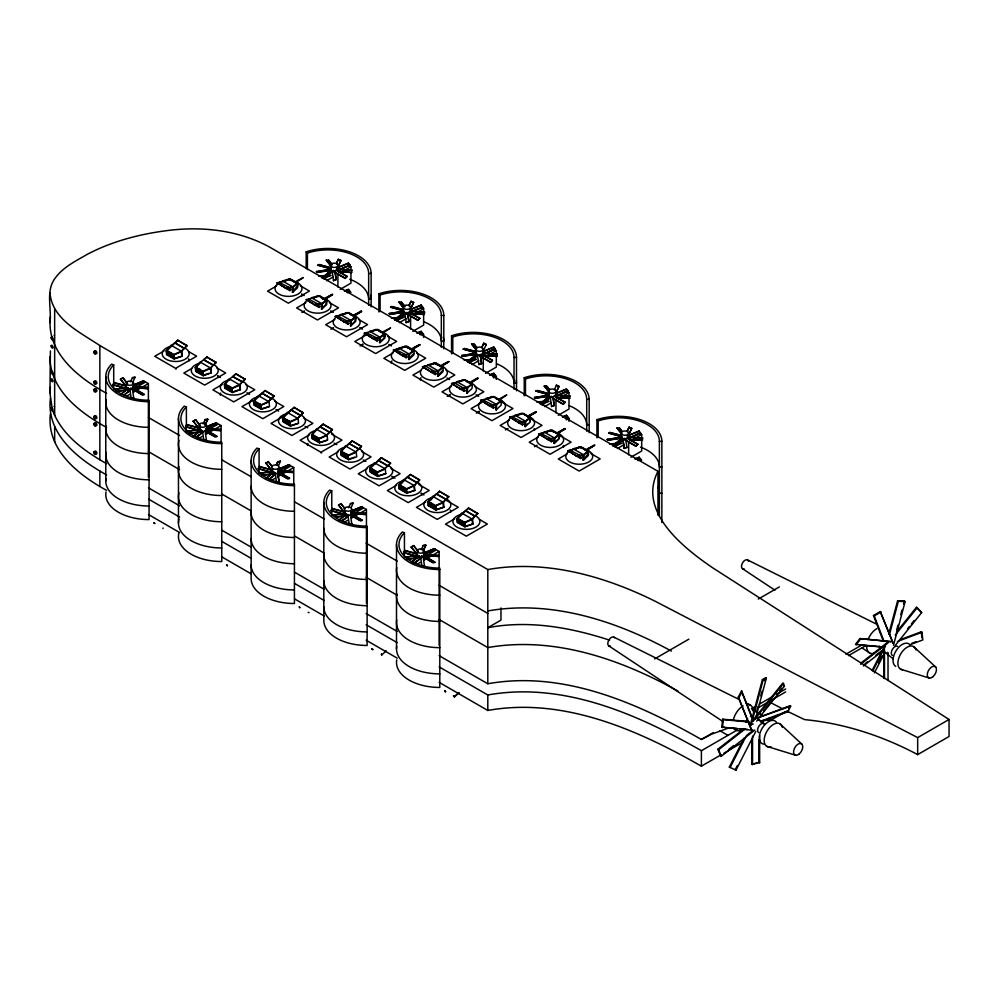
<?xml version="1.0" encoding="UTF-8"?>
<svg xmlns="http://www.w3.org/2000/svg" width="999" height="999" viewBox="0 0 999 999"><rect width="100%" height="100%" fill="white"/><g stroke="black" fill="none" stroke-linecap="round" stroke-linejoin="round"><path stroke-width="1.5" d="M338.411 271.79L351.66 272.465L338.411 271.478M337.175 269.131L351.885 270.18L337.175 269.443M409.627 313.686L424.338 314.423L406.68 313.224M409.852 311.089L424.575 312.15L409.852 311.401M482.305 355.644L497.027 356.393L479.37 355.182M482.542 353.059L497.265 354.108L482.542 353.371M556.468 397.689L569.705 398.351L556.468 397.377M555.232 395.017L569.942 396.079L555.232 395.329M629.145 439.647L642.394 440.322L629.158 439.335M627.909 436.988L642.632 438.037L627.909 437.3M331.456 270.242L317.183 272.452L316.483 271.691L330.756 269.193M317.183 272.452L316.496 271.403M403.446 311.151L389.173 313.649L403.446 311.438M404.133 312.2L389.86 314.41L404.145 311.925M476.823 354.17L462.549 356.381L461.85 355.619L476.136 353.122M462.549 356.381L461.863 355.332M549.5 396.128L535.239 398.339L534.54 397.577L548.813 395.092M535.239 398.339L534.552 397.29M622.19 438.099L607.916 440.309L607.23 439.548L621.503 437.05M607.916 440.309L607.23 439.26M124.663 388.161L112.987 384.715L114.123 382.567L125.812 385.714M112.974 385.015L114.123 382.567M197.352 430.132L185.677 426.673L186.801 424.538L199.95 428.072M185.664 426.985L186.801 424.538M270.03 472.09L258.354 468.643L259.49 466.496L272.64 470.042M258.341 468.943L259.49 466.496M342.719 514.06L331.044 510.601L332.18 508.466L345.317 512M331.031 510.914L332.18 508.466M415.397 556.018L403.721 552.572L404.857 550.424L416.546 553.571M403.721 552.872L404.857 550.424M133.991 384.99L143.244 380.956L144.78 381.493L132.892 386.588M206.668 426.948C218.094 420.666 222.877 422.952 206.893 428.022M279.358 468.918L288.611 464.885L290.16 465.422L278.259 470.517M352.048 510.876L361.301 506.855L362.837 507.392L350.949 512.487M424.725 552.847L433.978 548.813L435.527 549.35L423.626 554.445M333.866 271.915L345.142 278.434L347.065 276.298L337.025 270.504M345.142 278.434L347.065 276.298M405.294 313.162L417.832 320.392L419.742 318.256L409.715 312.475M417.832 320.392L419.742 318.256M480.482 356.568L490.509 362.362L492.432 360.227L482.405 354.433M490.509 362.362L492.432 360.227M553.171 398.539L563.199 404.32L565.109 402.185L555.082 396.403M563.199 404.32L565.109 402.185M624.6 439.772L635.888 446.291L637.799 444.155L627.772 438.361M635.888 446.291L637.799 444.155M332.292 271.566L324.388 278.084L322.19 277.922L331.243 270.18M324.388 278.084L333.441 270.342M406.118 312.6L397.078 320.042L394.867 319.892L403.933 312.15M397.078 320.042L406.131 312.3M480.257 354.608L481.555 363.648L478.871 364.523L477.572 355.482L469.755 362.013L467.557 361.85L476.61 354.108M469.755 362.013L477.684 355.194M550.349 397.452L542.445 403.971L540.247 403.821L549.3 396.079M542.445 403.971L551.498 396.228M624.275 448.151L626.947 447.277L624.25 448.451L622.951 439.41L615.134 445.941L612.924 445.779L621.99 438.037M615.134 445.941L624.188 438.199M126.086 386.401L120.492 379.145L122.927 377.747L127.61 383.554M126.648 382.692L122.927 377.747M198.776 428.371L193.182 421.103L195.604 419.717L200.3 425.512M199.338 424.662L195.604 419.717M271.453 470.329L265.859 463.074L268.294 461.675L272.04 466.321M272.015 466.62L268.294 461.675M344.143 512.3L338.549 505.032L340.984 503.646L344.73 508.279M344.705 508.591L340.984 503.646M416.833 554.258L411.226 547.002L413.661 545.616L418.344 551.411M417.395 550.549L413.661 545.616M106.606 393.331C78.634 377.984 46.091 352.659 50.4 316.758M52.06 407.817L49.95 392.957L50.4 350.924M49.95 392.957L50.4 387.1M50.4 398.326C46.091 434.215 78.634 459.552 106.606 474.9M50.4 413.798C46.091 449.687 78.634 475.024 106.606 490.372M132.442 377.659L135.04 377.335L132.442 377.659L130.469 381.893M205.12 419.63L207.717 419.293L205.12 419.63L203.159 423.863M277.784 461.888L280.407 461.263L277.784 461.888L276.473 464.71M336.201 279.42L333.504 280.594L336.201 279.42L334.877 270.679M350.499 503.558L353.084 503.221L350.499 503.558L348.526 507.792M408.891 321.391L406.193 322.552L408.891 321.391L407.567 312.65M423.176 545.516L425.774 545.192L423.176 545.516L421.216 549.762M478.871 364.523L481.58 363.349M554.258 405.319L551.56 406.481L554.258 405.319L552.934 396.578M289.36 287.874L286.301 288.424L277.173 282.829L290.334 279.383L297.615 283.529L297.34 286.563M279.795 282.667L289.398 287.562L292.695 286.863L297.165 283.316M286.301 288.424L277.173 282.829M292.682 292.357L293.169 287.138L282.392 280.919L290.434 278.971L297.964 283.329L297.565 287.712L292.682 292.357L292.695 286.863M296.853 286.738L292.207 292.083M326.173 300.724L319.405 296.166L306.243 299.613L315.372 305.207L318.444 304.658M308.903 299.151L318.469 304.345L321.765 303.646L326.236 300.112M315.372 305.207L306.243 299.613M321.753 309.141L322.24 303.921L311.463 297.702L319.505 295.754L327.048 300.112L326.636 304.495L321.753 309.141L321.765 303.646M319.78 296.328L326.698 300.312L325.961 303.546M347.515 321.441L344.455 321.99L335.327 316.396L348.476 312.949L355.257 317.507M344.455 321.99L335.327 316.396M350.836 325.924L351.311 320.704L340.534 314.485L348.576 312.537L356.119 316.895L355.719 321.278L350.836 325.924L350.836 320.429L355.307 316.895M348.863 313.112L355.769 317.095L355.032 320.329M376.586 338.224L373.526 338.773L364.398 333.179L377.56 329.732L384.378 333.678L384.565 336.913L384.84 333.878L377.56 329.732M367.02 333.029L376.623 337.924L379.92 337.225L384.378 333.678M373.526 338.773L364.398 333.179M379.907 342.707L380.382 337.487L369.618 331.268L377.647 329.333L385.189 333.678L384.79 338.062L379.907 342.707L379.92 337.225M384.103 337.113L384.84 333.878M405.669 355.007L402.597 355.569L393.469 349.975L406.63 346.528L413.399 351.074M402.597 355.569L393.469 349.975M408.978 359.503L409.465 354.283L398.688 348.064L406.73 346.116L414.26 350.474L413.861 354.845L408.978 359.503L408.991 354.008L413.461 350.462M434.74 371.803L431.668 372.352L422.54 366.758L435.701 363.311L442.495 367.632M431.668 372.352L422.54 366.758M435.701 363.311L440.222 366.321M438.049 376.286L438.536 371.066L427.759 364.847L435.801 362.899L443.344 367.257L442.932 371.64L438.049 376.286L438.062 370.791L442.532 367.257M463.811 388.586L460.751 389.135L451.623 383.541L464.772 380.095L471.565 384.415M460.751 389.135L451.623 383.541M467.132 393.069L467.607 387.849L456.83 381.63L464.872 379.682L472.415 384.041L472.015 388.424L467.132 393.069L467.132 387.575L471.603 384.041M492.882 405.369L489.822 405.919L480.694 400.324L493.856 396.878L500.649 401.211M489.822 405.919L480.694 400.324M496.203 409.852L496.678 404.632L485.914 398.414L493.943 396.478L501.486 400.824L501.086 405.207L496.203 409.852L496.216 404.358L500.674 400.824M521.965 422.152L518.893 422.702L509.765 417.12L522.927 413.661L529.72 417.994L527.447 416.683M518.893 422.702L509.765 417.12M525.274 426.648L525.761 421.416L514.985 415.197L523.026 413.261L530.569 417.607L530.157 421.99L525.274 426.648L525.287 421.153L529.757 417.607M529.932 420.841L530.207 417.807L524.45 414.485M551.036 438.936L547.964 439.498L538.836 433.903L551.997 430.457L558.791 434.777M541.47 433.741L551.061 438.636L554.358 437.937L558.828 434.39M547.964 439.498L538.836 433.903M554.345 443.431L554.832 438.211L544.055 431.993L552.097 430.045L559.64 434.403L559.228 438.773L554.345 443.431L554.358 437.937M559.003 437.624L558.828 434.802M580.107 455.731L577.047 456.281L567.919 450.686L581.068 447.24L588.361 451.386L588.074 454.42M570.541 450.524L580.132 455.419L583.428 454.72L587.899 451.186M577.047 456.281L567.919 450.686M583.428 460.214L583.903 454.995L573.126 448.776L581.168 446.828L588.711 451.186L588.311 455.569L583.428 460.214L583.428 454.72M587.587 454.595L582.954 459.94M351.66 272.465L351.885 269.867M424.338 314.423L424.575 311.838M497.027 356.393L497.265 353.796M569.705 398.351L569.942 395.766M642.394 440.322L642.632 437.724M49.95 322.615C51.798 308.379 45.642 291.658 54.595 278.946C62.537 267.37 75.699 261.076 87.462 254.221C111.463 241.646 138.024 234.515 164.785 230.906C200.374 225.874 238.212 229.708 270.017 247.327L657.966 471.303L657.966 515.172M752.284 729.832L752.984 730.306L721.778 727.11L722.664 719.193L748.601 721.515M722.477 727.584L723.363 719.667L722.664 719.193M169.992 353.159L169.98 353.246A1.586 0.912 60 0 0 171.104 355.194A1.586 0.912 60 0 0 172.215 354.545L172.215 354.533M228.134 386.825L229.071 385.989M257.218 403.521L257.205 403.608A1.586 0.912 60 0 0 258.316 405.557A1.586 0.912 60 0 0 259.44 404.895L260.289 404.021M286.276 420.392L286.288 420.304A1.586 0.912 60 0 0 287.4 422.34A1.586 0.912 60 0 0 288.511 421.678L289.373 420.804M315.359 437.087L315.359 437.175A1.586 0.912 60 0 0 316.471 439.123A1.586 0.912 60 0 0 317.582 438.474L317.57 438.361M344.43 453.958L344.443 453.871A1.586 0.912 60 0 0 345.542 455.906A1.586 0.912 60 0 0 346.665 455.257L347.515 454.37M373.514 470.654L373.501 470.754A1.586 0.912 60 0 0 374.613 472.702A1.586 0.912 60 0 0 375.736 472.04L375.724 471.928M431.655 504.233L431.655 504.32A1.586 0.912 60 0 0 432.767 506.268A1.586 0.912 60 0 0 433.878 505.606L433.866 505.506M460.726 521.103L460.739 521.016A1.586 0.912 60 0 0 461.838 523.051A1.586 0.912 60 0 0 462.962 522.402L462.949 522.29M170.305 354.17L169.942 354.682M199.513 371.903L198.888 370.829M199.65 371.64L199.288 370.804M295.055 281.88L303.359 277.51L295.554 282.742M286.501 421.241L286.238 421.828M286.114 421.715L286.825 422.227L286.725 421.353M316.458 304.308L315.796 304.233M332.442 294.268L326.461 297.902L332.567 294.618M361.526 311.513L355.532 314.685L361.463 311.014M382.779 333.104L390.634 327.922L382.28 332.23M373.464 472.19L373.364 471.703M419.78 344.867L413.673 347.964L419.817 344.88M403.234 489.21L402.572 488.236L402.797 489.26M448.514 361.626L442.757 365.035L448.838 361.601M448.526 361.563L440.422 365.809M461.85 388.112L461.176 388.161M506.643 395.005L499.075 400.249M530.269 415.472L536.126 412.088L528.146 417.033M565.134 428.746L559.053 432.18L564.81 428.534M154.72 523.464L153.746 522.777L154.82 523.501M227.472 565.721L226.511 565.109M226.698 565.272L227.422 565.759M299.737 607.679L299.2 606.655L299.85 607.667M386.213 650.873L381.768 654.932L381.356 654.108M458.816 692.569L454.408 696.665M755.469 718.905L766.32 678.234L765.634 677.809L762.399 679.632L750.361 724.812L753.184 724.025M751.036 725.237L763.086 680.057L766.32 678.234M756.805 710.951L758.004 706.43M760.813 695.891L762.025 691.37M764.834 680.831L765.634 677.809M888.735 634.028L897.577 600.899L904.37 601.136L905.144 601.548L893.493 645.229M889.51 634.44L898.338 601.311L897.577 600.899M896.74 629.757L897.951 625.237M900.761 614.697L901.96 610.177M903.571 604.158L904.37 601.136M132.892 387.849L147.615 388.599L147.84 387.5L133.129 386.75M205.582 429.82L220.292 430.557L220.529 429.458L205.806 428.721M278.259 471.778L292.982 472.527L293.219 471.428L278.496 470.679M292.982 472.527L293.219 471.428M350.949 513.748L365.671 514.485L365.896 513.386L351.186 512.649M423.638 555.706L438.349 556.455L438.586 555.357L423.863 554.607M438.349 556.455L438.586 555.357M227.972 387.624L228.796 388.224M332.23 294.418L322.777 299.4M361.301 311.101L353.196 315.447M344.88 455.831L344.218 455.132M419.767 345.017L411.85 349.887M469.493 382.592C492.07 369.593 458.841 389.685 477.847 378.271M132.392 383.266L135.04 377.335M205.095 424.937L207.717 419.293M205.07 425.237L207.692 419.592M336.351 263.536L338.324 259.29L340.909 260.427L337.662 267.794M336.376 263.836L338.324 259.29M336.975 268.906L340.909 260.427M276.498 464.41L277.809 461.588M278.421 465.784L280.407 461.263M409.041 305.494L411.001 301.261L413.598 302.397L410.339 309.752M409.066 305.794L411.001 301.261M410.327 309.453L413.598 302.397M351.099 507.754L353.084 503.221M481.718 347.465L483.691 343.219L486.301 344.655L483.691 343.219M481.743 347.764L483.716 343.519M483.029 351.723L486.288 344.355M423.151 550.836L425.774 545.192M423.126 551.136L425.749 545.479M554.433 389.722L556.381 385.189L558.965 386.326L555.719 393.681M555.694 393.381L558.965 386.326M627.097 431.393L629.058 427.147L631.655 428.284L628.396 435.651M627.11 431.693L629.058 427.147M627.722 436.763L631.655 428.284M788.586 708.541L789.947 705.756L790.671 706.118L787.961 711.688L760.501 721.952M657.966 471.303C637.112 511.588 683.516 547.877 712.649 567.794L949.05 719.48L949.05 736.488L917.669 754.607C882.666 735.951 844.205 723.363 804.632 719.63L786.812 711.026M746.365 735.726L730.094 767.519L729.332 767.082L744.193 738.061M737.337 765.571L735.214 769.717L735.963 770.154L755.781 731.443M872.09 670.529L884.827 645.654L885.514 646.053L872.776 670.941M878.633 662.812L882.179 655.893M874.375 672.889L884.277 653.533M738.311 697.015L751.036 728.746L738.311 697.015L741.533 690.983L752.622 718.443M738.985 697.477L742.22 691.445M859.889 638.573L891.145 641.658L859.889 638.573L855.431 644.43L882.105 647.102M856.18 644.78L860.626 638.935M783.491 683.466L752.984 721.428L752.284 721.041L782.791 683.091L783.491 683.466L784.377 686.238L758.641 718.256M763.661 710.751L772.239 700.087M779.869 690.596L781.767 688.224M896.428 632.217L916.445 607.317L917.194 607.767L921.652 612.599L894.954 645.804M895.266 635.039L917.194 607.767M907.554 628.746L909.465 626.373M911.363 624L914.222 620.441M166.209 350.686L171.016 345.217L181.781 351.436L182.268 356.106L174.151 358.966L166.608 354.608L166.209 350.686L173.751 355.045L174.151 358.966M182.268 356.106L174.251 358.491L167.42 354.545L167.02 350.574L177.847 340.172L187.025 345.741L184.353 348.501L174.813 342.994L177.847 340.172M195.28 367.482L200.087 362L210.864 368.219L211.338 372.889L203.222 375.749L195.679 371.391L195.28 367.482L202.822 371.828L210.864 368.219M202.185 374.625L196.503 371.341L196.091 367.357L200.562 362.275L206.918 356.955L216.109 362.525L213.424 365.284L203.883 359.777L206.918 356.955M224.35 384.265L229.158 378.796L239.935 385.015L240.409 389.672L232.292 392.532L224.763 388.174L224.35 384.265L231.893 388.611L232.292 392.532M232.405 392.058L225.574 388.124L225.162 384.153L229.633 379.058L235.989 373.751L245.18 379.308L242.495 382.068L232.954 376.573L235.989 373.751M253.434 401.049L258.242 395.579L269.006 401.798L269.493 406.468L261.376 409.315L253.833 404.97L253.434 401.049L260.964 405.407L261.376 409.315M269.493 406.468L261.476 408.853L254.645 404.907L254.233 400.936L265.072 390.534L274.25 396.091L271.566 398.863L262.038 393.356L265.072 390.534M282.505 417.832L287.312 412.362L298.077 418.581L298.564 423.251L290.447 426.111L282.904 421.753L282.505 417.832L290.047 422.19L290.447 426.111M298.202 423.414L290.547 425.636L283.716 421.69L283.316 417.719L294.143 407.317L303.321 412.874L300.649 415.646L291.109 410.139L294.143 407.317M311.576 434.615L316.383 429.145L327.16 435.364L327.635 440.035L319.518 442.894L311.975 438.536L311.576 434.615L319.118 438.973L319.518 442.894M319.53 441.508L312.662 437.537L312.387 434.503L316.858 429.42L323.214 424.1L332.405 429.67L329.72 432.43L320.179 426.923L323.214 424.1M340.647 451.411L345.454 445.929L356.231 452.147L356.705 456.818L348.589 459.677L341.059 455.319L340.647 451.411L348.189 455.756L348.589 459.677M348.701 459.203L341.87 455.269L341.458 451.286L345.929 446.203L352.285 440.884L361.476 446.453L358.791 449.213L349.25 443.706L352.285 440.884M369.73 468.194L374.538 462.724L385.302 468.943L385.789 473.601L377.672 476.461L370.13 472.115L369.73 468.194L377.26 472.539L377.672 476.461M373.102 469.98L370.941 472.052L370.529 468.081L381.368 457.679L390.547 463.236L387.862 466.009L378.334 460.502L381.368 457.679M398.801 484.977L403.608 479.508L414.373 485.726L414.86 490.397L406.743 493.244L399.2 488.898L398.801 484.977L406.343 489.335L414.373 485.726M399.637 485.202L404.071 479.77L410.439 474.463L419.617 480.019L416.945 482.792L407.405 477.285L410.439 474.463M400.562 484.39L407.38 477.01L416.908 482.517L413.961 486.001L419.592 479.745M427.872 501.76L432.679 496.291L443.456 502.509L443.931 507.18L435.814 510.039L428.271 505.681L427.872 501.76L435.414 506.118L435.814 510.039M443.931 507.18L435.914 509.565L429.095 505.619L428.683 501.648L439.51 491.246L448.701 496.803L446.016 499.575L436.476 494.068L439.51 491.246M430.532 500.162L432.317 498.126M456.943 518.543L461.75 513.074L472.527 519.293L473.002 523.963L464.885 526.823L457.355 522.465L456.943 518.543L464.485 522.902L464.885 526.823M473.002 523.963L464.997 526.348L458.166 522.402L457.754 518.431L468.581 508.029L477.772 513.598L475.087 516.358L465.546 510.851L468.581 508.029M381.768 654.932L381.531 654.195M187 345.467L181.319 351.161L173.838 354.52L167.02 350.574M216.071 362.25L210.389 367.957L202.922 371.303L196.091 367.357M245.155 379.033L239.46 384.74L231.993 388.087L225.162 384.153M274.226 395.816L268.544 401.523L261.064 404.882L254.233 400.936M303.296 412.599L297.615 418.306L290.135 421.665L283.316 417.719M332.367 429.395L326.685 435.089L319.218 438.449L312.387 434.503M361.451 446.178L355.756 451.885L348.289 455.232L341.458 451.286M390.522 462.962L384.84 468.668L377.36 472.015L370.529 468.081M448.663 496.528L442.982 502.235L435.514 505.594L428.683 501.648M477.747 513.324L472.052 519.018L464.585 522.377L457.754 518.431M181.368 351.71L184.315 348.226L174.788 342.719L171.478 345.492M210.452 368.506L213.399 365.01L203.908 360.052M239.523 385.289L242.47 381.805L232.992 376.848M443.044 502.784L445.991 499.3L436.451 493.793L433.154 496.565M472.115 519.567L475.062 516.083L465.522 510.576L462.225 513.349M166.608 354.608L168.481 352.822M167.42 354.545L169.58 352.472M196.503 371.341L198.664 369.268M225.574 388.124L227.735 386.051M321.291 308.866L325.824 304.558M350.362 325.662L354.895 321.341M379.433 342.445L383.978 338.124M408.504 359.228L413.636 353.696M437.587 376.011L442.707 370.492M399.2 488.898L401.074 487.1M402.172 486.763L400.012 488.836L399.662 485.414M428.271 505.681L430.144 503.896M429.095 505.619L431.256 503.546M524.8 426.373L527.185 424.125M457.355 522.465L459.215 520.679M458.166 522.402L460.327 520.329M553.883 443.156L558.416 438.836M345.417 321.253L344.98 321.141A1.586 0.912 60 0 0 346.628 321.278M490.859 405.119L490.359 405.07A1.586 0.912 60 0 0 492.007 405.207M402.485 488.261L402.572 489.135M593.968 445.317C574.612 456.88 610.676 436.451 585.789 449.737M454.47 696.902L458.916 692.844M756.655 721.078L758.616 719.317L764.572 724.075M231.219 387.237L230.357 387.999A1.586 0.912 60 0 1 229.246 388.761A1.586 0.912 60 0 1 228.122 386.813M347.078 445.829L349.225 443.431L358.766 448.938L355.756 451.885M376.161 462.612L378.296 460.227L387.837 465.734L384.84 468.668M120.567 394.443L128.471 387.924M121.716 393.818L128.484 388.224M123.888 395.129L130.669 389.548M123.913 395.442L130.694 389.847M322.19 277.922L331.231 270.479M193.244 436.401L201.161 429.882M194.393 435.776L201.174 430.194M196.578 437.1L203.359 431.506M196.591 437.4L203.371 431.818M394.867 319.892L403.908 312.437M265.934 478.371L273.838 471.853M267.083 477.747L273.863 472.152M269.255 479.058L276.036 473.476M269.28 479.37L276.061 473.776M467.557 361.85L476.598 354.408M338.611 520.329L346.528 513.811M338.636 520.641L346.541 514.123M341.945 521.028L348.726 515.434M341.97 521.328L347.615 516.67M540.247 403.821L549.288 396.366M411.301 562.3L419.205 555.781M412.45 561.675L419.23 556.081M414.635 562.986L421.416 557.405M413.524 564.223L421.428 557.704M612.924 445.779L621.965 438.336M199.987 369.205L199.063 370.03A1.586 0.912 60 0 0 200.175 371.978A1.586 0.912 60 0 0 201.286 371.328L201.274 371.216M403.509 486.7L402.585 487.45A1.586 0.912 60 0 0 403.696 489.485A1.586 0.912 60 0 0 404.807 488.823L404.795 488.723M293.169 287.138L297.964 283.329M322.24 303.921L327.048 300.112M351.311 320.704L356.119 316.895M380.382 337.487L385.189 333.678M409.465 354.283L414.26 350.474M438.536 371.066L443.344 367.257M467.607 387.849L472.415 384.041M466.658 392.794L467.345 392.894M496.678 404.632L501.486 400.824M495.729 409.59L496.416 409.69M525.761 421.416L530.569 417.607M554.832 438.211L559.64 434.403M583.903 454.995L588.711 451.186M754.782 730.119L721.29 756.28L720.554 755.818L717.844 749.25L744.168 728.696M717.844 749.25L718.581 749.712L744.892 729.158M728.933 749.275L733.716 745.541M746.877 735.264L752.859 730.594M861.113 662.961L887.437 642.407L888.148 642.782L860.639 664.273M865.034 663.736L867.432 661.862M875.811 655.319L881.792 650.649M863.361 665.971L883.703 650.087M173.838 354.52L173.739 357.917L166.833 353.933L166.558 351.223L173.901 355.07M166.833 353.933L174.201 357.592M173.913 354.882L173.739 357.917M202.572 374.538L202.997 371.665L202.822 374.7L195.916 370.716L195.629 368.007L202.972 371.853M195.916 370.716L203.272 374.375M231.993 388.087L231.893 391.483L224.987 387.5L225.2 384.49M224.987 387.5L232.305 391.146M232.068 388.461L231.643 391.333M261.413 407.954L254.058 404.283L253.783 401.573L261.064 404.882M254.058 404.283L261.376 407.929L261.476 408.853M261.139 405.244L260.727 408.116M290.209 422.028L290.035 425.062L283.129 421.066L282.854 418.356L290.135 421.665M283.129 421.066L290.459 424.712L290.547 425.636M311.925 435.152L318.868 439.11L319.118 441.845L312.212 437.862L311.925 435.152L319.218 438.449M319.293 438.811L318.868 441.683M341.009 451.935L347.939 455.894L348.189 458.628L341.283 454.645L341.009 451.935L348.289 455.232M341.283 454.645L348.601 458.291M348.364 455.594L347.939 458.466M370.354 471.428L377.709 475.099L370.354 471.428L370.567 468.419M399.425 488.211L406.793 491.883L399.425 488.211L399.15 485.502L406.094 489.473L406.094 492.045M406.506 489.173L406.331 492.207M428.509 504.994L435.864 508.666L428.509 504.994L428.683 501.973L435.564 506.143M435.589 505.956L435.164 508.828M464.585 522.377L464.485 525.774L457.579 521.79L457.305 519.08L464.635 522.927M457.579 521.79L464.935 525.449M464.66 522.739L464.235 525.611M324.625 299.525L332.492 294.742M353.708 316.321L361.613 311.513M440.921 366.67L448.801 361.875M470.005 383.454L477.947 378.384M557.217 433.816L565.097 429.021M586.301 450.599L594.018 445.704M331.081 268.993L317.919 265.172L319.056 264.498L330.744 267.645M317.932 265.459L319.068 264.785L330.756 267.932M403.758 310.964L390.609 307.143L391.745 306.468L403.421 309.615M390.609 307.417L391.745 306.755L403.434 309.902M476.448 352.922L463.286 349.101L464.423 348.426L476.111 351.573M463.299 349.388L464.435 348.713L476.123 351.86M549.138 394.892L535.976 391.071L537.112 390.397L548.801 393.544M535.988 391.346L537.125 390.684L548.801 393.831M621.815 436.85L608.666 433.029L609.79 432.355L621.478 435.502M608.666 433.316L609.802 432.642L621.49 435.789M883.328 641.133L873.476 615.546L880.281 611.575L893.094 643.219L880.281 611.575M873.476 615.546L874.237 615.921L881.043 611.95M163.936 350.974L154.745 356.281L175.599 368.331L196.628 356.193L188.799 351.673M276.748 285.839L267.557 291.159L288.411 303.197L309.44 291.059L300.312 285.789M284.64 281.293L288.574 279.021L291.184 280.519M285.002 287.837L289.81 290.609L292.582 289.011M133.466 389.023L145.617 382.005L148.389 383.604L148.389 477.385M323.888 279.083L330.644 275.187M340.085 269.73L344.143 267.395M126.786 396.079L129.483 394.518M133.541 392.182L148.389 383.604M326.661 280.682L333.404 276.785M340.159 272.889L350.961 266.658L350.961 269.655M191.696 368.519L183.816 373.077L204.67 385.114L225.699 372.977L216.571 367.707M305.831 302.635L296.628 307.942L317.482 319.98L338.511 307.842L329.383 302.572M315.022 297.315L317.657 295.804M340.159 289.385L350.961 283.154L350.961 272.652M301.885 312.425L304.508 310.901M314.073 304.62L318.881 307.392L321.653 305.794M222.09 384.553L212.887 389.86L233.741 401.898L254.77 389.76L245.642 384.49M334.902 319.418L325.699 324.725L346.553 336.763L367.582 324.625L358.454 319.355M344.106 314.111L346.728 312.587M330.956 329.208L333.591 327.684M343.144 321.403L347.952 324.176L350.736 322.577M252.472 400.574L241.958 406.643L262.824 418.681L283.841 406.543L274.725 401.273M366.608 334.69L354.782 341.508L375.636 353.559L396.653 341.421L387.537 336.151M373.176 330.894L375.799 329.37M196.703 436.438L199.4 434.89M206.156 430.994L218.306 423.976L221.079 425.574L221.079 442.07M396.578 321.054L404.67 316.371M412.774 311.7L416.82 309.365M198.127 438.823L202.173 436.488M206.219 434.14L221.079 425.574M399.338 322.652L406.094 318.756M412.837 314.86L423.638 308.616L423.638 311.613M360.027 345.991L362.662 344.468M372.227 338.199L377.023 340.971L379.807 339.36M412.837 331.343L423.638 325.112L423.638 314.623M282.867 416.608L271.041 423.426L291.895 435.477L312.924 423.339L303.796 418.069M393.044 352.984L383.853 358.304L404.707 370.342L425.736 358.204L416.608 352.934M400.936 348.439L404.87 346.154L408.791 348.414M401.298 354.982L406.106 357.754L408.878 356.144M309.315 434.902L300.112 440.222L320.966 452.26L341.995 440.122L331.568 434.103M420.804 370.529L412.924 375.087L433.778 387.125L454.807 374.987L445.679 369.717M430.007 365.222L433.953 362.949L437.862 365.197M430.369 371.765L435.177 374.538L437.949 372.939M278.846 472.952L290.984 465.934L293.756 467.532L293.756 484.028M469.255 363.012L476.011 359.116M485.464 353.658L492.207 349.762M270.804 480.781L274.862 478.446M277.56 476.885L293.756 467.532M472.028 364.61L478.783 360.714M485.526 356.818L496.328 350.587L496.328 353.584M338.386 451.685L329.183 457.005L350.037 469.043L371.066 456.905L361.938 451.635M451.198 386.563L441.995 391.87L462.849 403.908L483.878 391.77L474.75 386.501M460.402 381.243L463.024 379.732M485.526 373.314L496.328 367.083L496.328 356.581M447.252 396.353L449.887 394.83M459.44 388.549L464.248 391.321L467.033 389.722M493.631 377.897L496.328 376.348L496.328 379.345M367.457 468.481L358.254 473.788L379.121 485.826L400.137 473.688L391.021 468.419M481.58 402.585L471.078 408.653L491.933 420.691L512.949 408.554L502.522 402.535M489.473 398.039L492.095 396.516M476.323 413.136L478.958 411.613M488.523 405.332L493.319 408.116L496.103 406.506M396.528 485.264L387.337 490.571L408.191 502.609L429.22 490.472L418.781 484.453M509.34 420.129L500.149 425.437L521.003 437.487L542.032 425.349L531.605 419.318M518.543 414.822L521.166 413.299M342.07 520.367L344.78 518.818M351.523 514.922L363.673 507.904L366.446 509.502L366.446 603.271M541.945 404.982L548.688 401.086M558.141 395.629L564.897 391.733M343.494 522.752L347.54 520.417M351.598 518.069L366.446 509.502M530.007 415.097L535.864 411.75M544.717 406.581L551.46 402.684M558.216 398.788L569.005 392.545L569.005 409.041L558.216 415.272M505.407 429.92L508.029 428.396M517.594 422.127L522.402 424.9L525.174 423.289M566.308 419.867L569.005 418.306L569.005 421.303M425.611 502.047L416.408 507.355L437.262 519.405L458.291 507.267L446.553 500.487M538.424 436.913L529.22 442.232L550.074 454.27L571.103 442.132L559.365 435.352M546.303 432.367L550.249 430.082L554.158 432.342M534.477 446.703L537.1 445.192M546.665 438.911L551.473 441.683L554.245 440.072M454.682 518.831L445.479 524.15L466.333 536.188L487.362 524.05L479.545 519.53M567.494 453.696L558.291 459.016L579.145 471.053L600.174 458.916L591.046 453.646M575.374 449.15L579.32 446.878L581.93 448.376M575.736 455.694L580.544 458.466L583.329 456.868M414.76 562.337L417.457 560.776M424.213 556.88L436.363 549.862L439.123 551.46L439.123 645.242M614.635 446.94L621.378 443.044M630.831 437.587L637.574 433.691M417.532 563.936L420.229 562.375M424.275 560.039L439.123 551.46M617.394 448.539L624.15 444.642M630.893 440.746L641.695 434.515L641.695 437.512M630.893 457.242L641.695 451.011L641.695 440.509M654.645 658.915L688.86 639.16M758.303 599.063L779.37 586.9M751.46 708.728L755.406 706.443M759.352 704.17L772.514 696.565M776.46 694.293L785.676 688.973M845.916 654.195L861.7 645.079M439.135 655.669L487.799 683.766C563.136 670.229 637.424 702.996 701.398 739.472L713.348 732.579M758.041 707.866L768.568 701.785M771.203 700.262L785.676 691.907M848.538 655.606L865.646 645.729M439.135 666.882L487.799 694.979C563.136 681.455 637.424 714.223 701.398 750.699L737.225 730.019M762.15 720.691L771.44 719.817L785.913 711.463M439.135 682.354L487.799 710.451C563.136 696.927 637.424 729.695 701.398 766.171L721.303 754.682M723.963 753.146L742.532 742.419M49.95 292.719C51.998 319.43 80.345 332.392 99.85 345.567L487.799 569.555C544.967 559.353 603.808 575.761 654.919 601.123L917.669 737.612L949.05 719.48M120.467 379.445L122.902 378.059M193.157 421.403L195.592 420.017M265.834 463.374L268.269 461.988M338.524 505.344L340.959 503.946M411.213 547.302L413.648 545.916M411.351 349.013L419.468 344.568M498.576 399.375L506.693 394.93M527.647 416.158L535.739 411.925M556.718 432.942L564.835 428.771M701.398 739.472L711.45 734.228L728.783 727.934M173.751 355.045L181.781 351.436M211.338 372.889L210.976 373.052M231.893 388.611L239.935 385.015M240.409 389.672L240.047 389.835M260.964 405.407L269.006 401.798M290.047 422.19L298.077 418.581M319.118 438.973L327.16 435.364M348.189 455.756L356.231 452.147M377.26 472.539L385.302 468.943M377.772 475.986L385.789 473.601M399.612 484.865L406.431 488.811L413.911 485.452M402.297 490.147L406.843 492.782L414.86 490.397M435.414 506.118L443.456 502.509M464.485 522.902L472.527 519.293M290.297 279.77L297.615 283.529M326.698 300.312L321.653 297.864M406.593 346.903L413.461 350.874M551.96 430.831L558.129 433.928M581.043 447.627L587.212 450.724M336.563 267.957L348.439 263.162L349.975 265.16L339.435 269.742M336.576 268.269L348.439 263.162M339.423 269.43L349.975 265.16M344.48 290.984L348.439 289.385L350 291.696L347.352 292.757M344.493 291.296L348.439 289.385M347.34 292.457L349.975 291.383M134.003 384.702L143.244 380.956M132.904 386.301L144.78 381.493M410.564 309.39L421.128 305.12L422.664 307.13L410.801 312.237M410.577 309.702L421.128 305.12M410.789 311.925L422.664 307.13M417.17 332.942L421.128 331.343L422.677 333.654L420.042 334.727M417.182 333.254L421.128 331.343M420.03 334.415L422.664 333.354M206.681 426.66L215.921 422.927M206.905 427.734L217.47 423.464M483.254 351.361L493.806 347.09L495.354 349.088L483.479 354.195M483.266 351.66L493.806 347.09M483.466 353.896L495.354 349.088M489.847 374.912L493.806 373.314L495.367 375.624L492.719 376.685M489.86 375.224L493.806 373.314M492.707 376.386L495.354 375.312M278.047 469.155L288.611 464.885M278.271 470.229L290.16 465.422M555.931 393.319L566.495 389.048L568.031 391.059L556.168 396.166M555.943 393.631L566.495 389.048M556.156 395.854L568.031 391.059M562.537 416.87L566.495 415.272L568.044 417.582L565.409 418.656M562.549 417.182L566.495 415.272M565.397 418.344L568.031 417.282M350.736 511.126L361.301 506.855M350.961 512.2L362.837 507.392M627.297 435.814L639.185 431.019L640.734 433.329L628.846 438.124M627.31 436.126L639.185 431.019M628.833 437.824L640.734 433.329M635.214 458.841L639.185 457.242L640.734 459.552L638.099 460.614M635.227 459.153L639.185 457.242M638.086 460.314L640.721 459.24M423.426 553.084L433.978 548.813M423.638 554.158L435.527 549.35M899.587 639.909L921.265 631.805L921.977 632.28L922.839 639.922L909.827 644.78M897.402 641.47L921.977 632.28M912 643.219L916.345 641.608M789.947 705.756L755.244 718.731L790.671 706.118M761.213 721.053L785.788 711.875M204.758 374.775L209.078 373.276M233.841 391.558L238.149 390.072M350.137 458.703L354.445 457.205M339.947 315.659L337.949 316.246L347.54 321.129L350.836 320.429M399.101 348.938L396.103 349.812L405.694 354.707L408.991 354.008M455.244 383.092L457.255 382.517M485.327 399.588L483.316 400.174L492.919 405.07L496.216 404.358M514.398 416.371L512.4 416.958L521.99 421.853L525.287 421.153M277.148 283.129L279.832 282.367M335.289 316.708L337.974 315.934M364.373 333.491L367.058 332.717M393.444 350.274L396.128 349.513M422.515 367.058L425.224 365.984L434.765 371.491L438.062 370.791M451.585 383.853L454.308 382.767L463.836 388.274L467.132 387.575M480.669 400.636L483.354 399.862M509.74 417.42L512.425 416.645M538.811 434.203L541.495 433.441M567.882 450.986L570.566 450.224M751.76 738.748L751.76 764.36L757.454 762.712M751.76 764.36L759.652 762.699L759.652 735.576M282.267 286.051L282.742 286.326M311.351 302.834L311.813 303.109M340.422 319.618L340.896 319.892M369.493 336.401L369.967 336.675M398.564 353.196L399.038 353.459M427.647 369.98L428.109 370.254M456.718 386.763L457.192 387.038M485.789 403.546L486.263 403.821M514.86 420.329L515.334 420.604M543.943 437.125L544.405 437.387M573.014 453.908L573.488 454.183M292.632 287.475L286.326 288.112M321.715 304.258L315.409 304.895M350.786 321.054L344.48 321.69M379.857 337.837L373.551 338.474M408.928 354.62L402.622 355.257M438.012 371.403L431.705 372.04M467.082 388.186L460.776 388.823M496.153 404.982L489.847 405.619M525.224 421.765L518.918 422.402M554.308 438.549L548.001 439.185M583.379 455.332L577.072 455.969M130.906 388.062L142.195 394.58L144.106 394.505L142.208 394.867L130.919 388.349M204.845 430.756L214.872 436.538L216.795 436.463L214.897 436.825L204.857 431.044M277.535 472.714L287.562 478.509L289.473 478.434L287.575 478.796L277.547 473.002M350.212 514.685L360.239 520.467L362.162 520.392L360.264 520.754L350.237 514.972M421.653 555.919L432.929 562.437L434.852 562.362L432.942 562.724L421.665 556.206M308.154 612.337L309.016 612.712M372.165 648.763L372.727 649.825M487.799 610.951C551.298 599.775 616.071 620.779 671.403 651.086M316.483 271.691L330.756 269.48M317.183 272.165L331.456 269.955M114.173 389.31L127.01 387.325M114.173 389.622L127.023 387.637M116.296 391.321L130.557 389.111M116.296 391.633L127.71 389.86M461.85 355.619L476.123 353.409M462.562 356.094L476.823 353.883M186.85 431.268L199.7 429.283M186.863 431.58L199.7 429.595M188.973 433.279L203.247 431.393M188.986 433.591L200.399 431.83M534.54 397.577L548.813 395.367M535.239 398.064L549.512 395.854M259.54 473.239L272.377 471.253M259.54 473.551L272.39 471.565M261.663 475.249L275.936 473.351M261.663 475.561L273.089 473.788M607.23 439.548L621.49 437.337M607.929 440.022L622.202 437.812M332.217 515.197L345.067 513.211M332.23 515.509L345.067 513.523M335.776 516.995L348.614 515.009M335.776 517.307L345.766 515.759M404.907 557.167L417.757 555.182M404.92 557.479L417.757 555.494M407.03 559.178L421.303 556.967M407.043 559.49L418.456 557.717M306.181 268.431L306.181 251.823L307.417 253.059A40.822 23.564 0 0 1 368.656 273.476L371.128 273.476L371.128 306.855M378.871 311.913L378.871 293.793L380.107 295.03A40.822 23.564 0 0 1 441.333 315.434L443.806 315.434L443.806 348.813M451.548 353.871L451.548 335.751L452.784 336.988A40.822 23.564 0 0 1 514.023 357.405L516.495 357.405L516.495 390.784M524.238 395.841L524.238 377.722L525.474 378.958A40.822 23.564 0 0 1 586.713 399.363L589.173 399.363L589.173 432.742M589.173 425.025L586.713 425.025A40.822 23.564 0 0 0 569.293 405.719M596.927 437.799L596.927 419.68L598.164 420.916A40.822 23.564 0 0 1 659.39 441.333L661.862 441.333L661.862 522.527M661.862 466.995L659.39 466.995A40.822 23.564 0 0 0 640.496 447.115M661.862 493.219L659.39 493.219A40.822 23.564 0 0 0 658.004 487.125M330.969 266.184L326.261 260.09L328.696 260.165L332.442 264.81M403.658 308.142L398.951 302.06L401.386 302.135L405.132 306.768M476.336 350.112L471.64 344.018L474.075 344.093L476.885 347.577M549.025 392.07L544.318 385.989L546.753 386.064L549.562 389.535M544.343 386.276L546.778 386.351L549.587 389.835M621.715 434.041L617.007 427.947L619.442 428.022L622.252 431.506M898.338 601.311L905.144 601.548M133.129 387.038L147.84 387.5M132.892 387.562L147.615 388.599M205.806 429.008L220.529 429.458M205.582 429.533L220.292 430.557M278.496 470.966L282.917 471.191M285.851 471.341L293.219 471.715M278.259 471.491L292.982 472.24M351.186 512.937L365.896 513.386M350.949 513.461L365.671 514.485M423.863 554.895L438.586 555.644M423.626 555.419L438.349 556.168M175.624 368.956L176.261 368.981M321.004 452.884L321.628 452.909M322.202 277.635L324.413 277.797M394.892 319.605L397.09 319.755M467.582 361.563L469.78 361.725M540.259 403.534L542.457 403.683M612.949 445.492L615.147 445.654M860.002 644.83L879.832 646.603M723.363 719.667L749.3 721.99M721.778 727.11L724.837 727.372M729.407 727.784L737.037 728.471M740.084 728.733L747.714 729.42M228.471 388.673L227.909 387.849M131.081 397.664L133.766 398.264L131.081 397.664L129.733 388.623M203.771 439.622L206.443 440.222L203.771 439.622L202.422 430.594M279.108 481.893L276.461 481.593L279.133 482.192L277.784 473.151M349.138 523.551L351.81 524.15L349.138 523.551L347.789 514.522M421.828 565.521L424.5 566.121L421.828 565.521L420.479 556.48M317.919 265.172L331.069 268.719M390.609 307.143L403.746 310.677M463.286 349.101L476.436 352.647M535.976 391.071L549.125 394.605M608.666 433.029L621.803 436.575M114.111 382.879L125.799 386.026M112.987 384.715L126.136 388.249M186.801 424.85L199.937 428.384M185.677 426.673L198.813 430.219M259.478 466.808L272.627 470.354M258.354 468.643L271.503 472.177M332.168 508.778L345.317 512.312M331.044 510.601L344.193 514.148M404.857 550.736L416.533 553.883M403.721 552.572L416.87 556.106M900.586 669.193L929.557 678.121M766.882 746.378L795.853 755.319M609.577 640.159C570.641 627.434 528.533 619.867 487.799 627.722L500.974 620.117L500.974 607.916M106.006 491.983A43.294 25 0 0 0 149.063 519.58L149.063 400.249A40.822 23.564 0 0 1 113.711 364.897L111.563 364.185A43.294 25 0 0 0 149.063 401.685M178.983 532.642A43.294 25 0 0 0 221.753 561.55L221.753 442.22A40.822 23.564 0 0 1 186.388 406.868L184.253 406.156A43.294 25 0 0 0 221.753 443.643M251.136 460.614L251.136 578.521A43.294 25 0 0 0 294.43 603.508L294.43 484.178A40.822 23.564 0 0 1 259.078 448.826L256.943 448.114A43.294 25 0 0 0 294.43 485.614M323.826 502.572L323.826 620.479A43.294 25 0 0 0 367.12 645.479L367.12 526.148A40.822 23.564 0 0 1 331.768 490.796L329.62 490.084A43.294 25 0 0 0 367.12 527.572M396.74 659.839A43.294 25 0 0 0 439.797 687.449L439.797 568.106A40.822 23.564 0 0 1 404.445 532.754L402.31 532.042A43.294 25 0 0 0 439.797 569.542M143.232 381.243L144.768 381.78M215.909 423.214L217.457 423.751M288.599 465.172L290.135 465.709M361.288 507.142L362.824 507.679M433.966 549.1L435.514 549.637M257.542 405.457L256.993 404.77M315.459 437.887L316.021 438.573M373.838 472.602L373.289 471.915M431.755 505.032L432.33 505.869M338.336 259.59L340.934 260.727M411.026 301.561L413.623 302.697M558.99 386.625L556.381 385.189M629.083 427.447L631.68 428.583M729.332 767.082L735.963 770.154M163.024 528.009L162.937 528.533M444.805 690.609L445.691 691.658M454.258 696.89L453.434 695.704L454.508 696.628M758.616 719.317L757.854 718.955L763.81 723.713M787.224 711.338L787.961 711.688M747.602 559.964L877.122 624.437M613.898 637.15L739.235 699.55M746.203 703.021L750.374 705.094M759.652 762.699L758.878 762.299L758.878 739.71M770.329 702.459L782.692 708.89M752.21 709.839L763.199 715.546M768.693 718.393L771.44 719.817M678.159 691.221C620.953 659.278 553.946 635.901 487.799 647.577L439.135 619.48M783.678 685.851L784.377 686.238M348.189 265.06L350.961 266.658M420.879 307.018L423.638 308.616M493.556 348.988L496.328 350.587M566.246 390.946L569.005 392.545M638.923 432.917L641.695 434.515M335.764 270.092L347.04 276.598M408.441 312.05L419.73 318.569M481.131 354.021L492.42 360.527M553.821 395.979L565.097 402.497M626.498 437.949L637.787 444.455M332.63 270.891L345.154 278.122M405.307 312.849L417.844 320.092M477.997 354.82L490.534 362.05M550.674 396.778L563.211 404.021M623.364 438.748L635.901 445.979M348.189 290.821L350.961 292.42M420.879 332.779L423.638 334.378L423.638 337.375M493.556 374.75L496.328 376.348M567.17 417.245L569.005 418.306M638.923 458.678L641.695 460.277M436.076 363.474L442.994 367.457M465.159 380.257L472.065 384.24M495.379 397.702L501.136 401.024M293.706 281.73L295.991 283.054M378.658 330.781L383.216 333.404M584.452 449.587L586.725 450.911M301.611 294.056L304.22 295.554M330.694 310.839L333.291 312.35M359.765 327.622L362.375 329.133M388.836 344.418L391.446 345.916M446.99 377.984L449.587 379.483M476.061 394.767L478.671 396.278M317.582 304.071L318.881 304.82L318.881 307.392M346.653 320.854L347.952 321.603L347.952 324.176M492.02 404.782L493.319 405.532L493.319 408.116M579.258 455.244L580.544 455.894L580.544 458.466M177.872 340.447L187.025 345.741M206.943 357.23L216.109 362.525M236.026 374.026L245.18 379.308M265.097 390.809L274.25 396.091M294.168 407.592L303.321 412.874M323.239 424.375L332.405 429.67M352.322 441.158L361.476 446.453M381.393 457.954L390.547 463.236M410.464 474.737L419.617 480.019M439.535 491.52L448.701 496.803M468.618 508.304L477.772 513.598M217.869 375.974L220.479 377.472M246.953 392.757L249.55 394.268M276.024 409.54L278.634 411.051M305.095 426.336L307.704 427.834M334.166 443.119L336.775 444.617M363.249 459.902L365.846 461.401M392.32 476.685L394.93 478.196M421.391 493.469L424.001 494.98M327.272 440.197L319.618 442.42L312.799 438.474L312.437 435.052M226.336 385.152L232.043 388.636M371.703 469.08L377.422 472.564M400.786 485.864L406.493 489.348M166.558 351.223L173.501 355.182L173.501 357.754M195.629 368.007L202.572 371.965L202.822 374.7M224.713 384.79L231.643 388.748L231.893 391.483M253.783 401.573L260.727 405.544L260.964 408.279M282.854 418.356L289.797 422.327M370.08 468.718L377.023 472.677L377.26 475.412M428.221 502.285L435.164 506.256L435.414 508.991M457.305 519.08L464.235 523.039L464.485 525.774M372.078 472.702L376.635 475.337M132.805 387.699L144.093 394.218M206.743 430.382L216.771 436.176M278.172 471.628L289.46 478.146M350.861 513.598L362.15 520.104M423.551 555.556L434.827 562.075M132.817 387.987L144.106 394.505M206.756 430.681L216.795 436.463M278.197 471.915L289.473 478.434M350.874 513.886L362.162 520.392M423.564 555.844L434.852 562.362M719.867 730.719L727.934 735.376M148.514 417.532L179.595 435.477M221.503 459.677L251.248 476.835M294.505 501.81L324.238 518.981M366.146 543.181L397.24 561.126M439.135 585.327L487.799 613.411M106.606 427.497C80.182 412.687 49.987 390.284 49.95 356.78M148.514 451.685L179.595 469.642M221.503 493.831L251.248 511.001M294.505 535.976L324.238 553.146M366.146 577.335L397.24 595.292M106.606 463.686C85.002 451.411 62.525 435.651 53.147 411.65M148.514 487.874L179.595 505.819M221.503 530.019L251.248 547.19M294.505 572.165L324.238 589.335M366.146 613.523L397.24 631.468M148.514 499.088L179.595 517.045M221.503 541.233L251.248 558.404M294.505 583.379L324.238 600.549M366.146 624.737L397.24 642.694M148.514 514.56L179.595 532.517M221.503 556.705L251.248 573.876M294.505 598.851L324.238 616.021M366.146 640.209L397.24 658.166M921.652 612.599L916.445 607.317M762.399 679.632L763.086 680.057M883.803 649.512L884.477 649.949L884.477 678.571M742.544 568.718L774.962 590.209M861.85 647.789L869.63 652.946M608.841 645.916L722.951 721.54M732.03 727.559L735.926 730.144M887.437 652.409L888.148 652.884M885.514 652.647L884.827 652.172L893.168 658.841M460.951 521.865L461.388 522.502M445.005 691.433L445.542 691.82L444.705 691.183M913.635 646.59L935.863 667.207M779.919 723.788L802.147 744.405M227.297 565.147L226.573 565.034M170.33 354.096L170.529 355.082L169.892 354.72M389.173 313.361L389.86 314.41M621.341 430.631L619.442 428.022M617.007 427.947L621.69 433.741M544.318 385.989L549 391.783M476.898 347.864L474.075 344.093M471.64 344.018L476.323 349.812M404.22 305.906L401.386 302.135M398.951 302.06L403.633 307.854M330.594 262.774L328.696 260.165M326.261 260.09L330.944 265.884M411.226 547.002L416.845 553.958M338.549 505.032L344.168 511.988M265.859 463.074L271.478 470.029M193.182 421.103L198.801 428.059M120.492 379.145L126.111 386.101M372.19 649.338L371.89 648.638L372.914 649.412M639.198 457.542L640.734 459.552M566.508 389.36L568.044 391.358M566.508 415.584L568.044 417.582M493.818 347.39L495.367 349.4M493.818 373.614L495.367 375.624M421.141 305.432L422.677 307.43M421.141 331.656L422.677 333.654M348.451 263.461L350 265.472M348.451 289.685L350 291.696M315.309 438.611L315.259 437.912L315.359 438.786M431.93 371.091L432.754 371.178M718.581 749.712L721.29 756.28M874.237 615.921L884.103 641.508M741.533 690.983L751.398 716.57M563.336 445.442L563.586 447.102M534.265 428.658L534.515 430.319M420.442 380.032L420.379 379.67A13.499 7.792 0 0 1 420.991 377.659M391.358 363.236L391.308 362.874A13.499 7.792 0 0 1 391.92 360.876M301.673 294.368L301.923 296.041M625.624 438.536L626.922 447.577M622.926 439.71L624.25 448.451M552.909 396.878L554.233 405.619M550.262 397.452L551.56 406.481M480.232 354.907L481.555 363.648M407.542 312.949L408.866 321.69M404.895 313.524L406.193 322.552M423.151 557.08L424.5 566.121M334.852 270.979L336.176 279.72M332.205 271.553L333.504 280.594M350.474 515.122L351.81 524.15M277.809 473.451L279.133 482.192M275.112 472.552L276.461 481.593M205.095 431.193L206.443 440.222M132.417 389.223L133.766 398.264M921.265 631.805L921.952 637.911M578.134 455.107L577.922 455.569A1.586 0.912 60 0 0 579.258 455.244M472.052 519.018L472.539 523.688M442.982 502.235L443.456 506.905M435.514 505.594L435.914 509.565M414.11 487.375L414.385 490.122M406.431 488.811L406.743 493.244M326.685 435.089L329.695 432.155L320.155 426.648L316.858 429.42M297.615 418.306L300.612 415.372L291.084 409.865L287.774 412.637M268.544 401.523L271.541 398.589L262 393.082L258.704 395.841M239.46 384.74L239.947 389.41M210.389 367.957L210.864 372.615M202.922 371.303L203.222 375.749M181.319 351.161L181.793 355.831M917.669 737.612L917.669 754.607M888.024 653.371L888.024 680.494M883.803 651.011L883.803 678.134M752.534 736.126L752.534 764.747M701.398 750.699L701.398 766.171M659.39 441.333L659.39 516.358M628.646 433.129A3.709 2.148 0 0 1 623.076 434.99A3.709 2.148 0 0 1 623.076 431.281A3.709 2.148 0 0 1 628.646 433.129L628.646 437.787M628.646 442.445L628.646 454.857M598.164 420.916L598.164 437.525M586.713 399.363L586.713 431.206M555.956 391.171A3.709 2.148 0 0 1 550.387 393.032A3.709 2.148 0 0 1 550.387 389.31A3.709 2.148 0 0 1 555.956 391.171L555.956 395.829M555.956 400.487L555.956 412.899M551.473 439.11L551.473 441.683M525.474 378.958L525.474 395.567M522.402 422.327L522.402 424.9M514.023 357.405L514.023 389.235M487.799 569.555L487.799 683.766M487.799 694.979L487.799 710.451M483.279 349.2A3.709 2.148 0 0 1 477.697 351.061A3.709 2.148 0 0 1 477.697 347.352A3.709 2.148 0 0 1 483.279 349.2L483.279 353.858M483.279 358.516L483.279 370.929M464.248 391.321L464.248 388.748L462.949 387.999A1.586 0.912 60 0 1 462.412 388.911A1.586 0.912 60 0 1 461.288 388.261M459.44 520.267L459.44 522.839M452.784 336.988L452.784 353.596M441.333 315.434L441.333 347.277M435.177 374.538L435.177 371.965L433.891 371.316A1.586 0.912 60 0 1 433.204 372.127A1.586 0.912 60 0 1 431.98 371.141M430.357 503.484L430.357 506.056M410.589 307.242A3.709 2.148 0 0 1 405.02 309.103A3.709 2.148 0 0 1 405.02 305.382A3.709 2.148 0 0 1 410.589 307.242L410.589 311.9M410.589 316.558L410.589 328.971M406.106 357.754L406.106 355.182L404.807 354.433A1.586 0.912 60 0 1 403.696 355.194M404.445 532.754L404.445 556.905M401.286 486.7L401.286 489.273M396.503 544.542L396.503 648.875M380.107 295.03L380.107 311.638M377.023 338.399L377.023 340.971M377.023 472.677L377.023 475.262M372.215 469.905L372.215 472.49M368.656 273.476L368.656 305.307M343.144 453.121L343.144 455.694M337.899 265.272A3.709 2.148 0 0 1 332.33 267.133A3.709 2.148 0 0 1 332.33 263.424A3.709 2.148 0 0 1 337.899 265.272L337.899 269.93M337.899 274.588L337.899 287M331.768 490.796L331.768 514.947M314.061 436.338L314.061 438.911M307.417 253.059L307.417 269.668M289.81 290.609L289.81 288.037L288.511 287.387A1.586 0.912 60 0 1 287.113 287.837M284.99 419.555L284.99 422.127M259.078 448.826L259.078 472.977M255.919 402.772L255.919 405.344M226.848 385.976L226.848 388.561M197.765 369.193L197.765 371.765M186.388 406.868L186.388 432.53M178.459 418.643L178.459 522.989M168.694 352.41L168.694 354.982M113.711 364.897L113.711 389.048M105.769 376.685L105.769 481.019M99.85 345.567L99.85 459.777M99.85 470.991L99.85 486.476M54.658 308.916L54.658 415.497M54.658 426.723L54.658 442.195M54.108 406.456A1.561 0.749 67.3 0 1 54.508 406.418M94.955 352.272A1.548 0.837 63 0 1 95.504 350.749A1.548 0.837 63 0 1 96.853 352.772A1.548 0.837 63 0 1 95.604 353.246M54.108 335.514A1.561 0.749 67.3 0 1 54.508 335.477M94.843 423.913A1.548 0.837 63 0 1 95.779 422.877A1.548 0.837 63 0 1 96.828 425.099A1.548 0.837 63 0 1 95.342 424.987M94.843 382.018A1.548 0.837 63 0 1 95.779 380.969A1.548 0.837 63 0 1 96.828 383.204A1.548 0.837 63 0 1 95.342 383.092M54.108 377.447A1.561 0.749 67.3 0 1 54.508 377.41M94.955 390.222A1.548 0.837 63 0 1 95.504 388.698A1.548 0.837 63 0 1 96.853 390.721A1.548 0.837 63 0 1 95.604 391.196M94.843 452.21A1.548 0.837 63 0 1 95.867 451.236A1.548 0.837 63 0 1 96.766 453.583A1.548 0.837 63 0 1 95.13 452.959M94.818 416.108A1.548 0.837 63 0 1 96.041 415.946A1.548 0.837 63 0 1 96.828 417.969A1.548 0.837 63 0 1 95.604 418.131M748.263 704.445A14.461 8.342 -60 0 1 753.371 711.713M743.156 729.42A14.461 8.342 -60 0 1 734.302 728.633M733.278 720.267A14.461 8.342 -60 0 1 743.156 705.818M610.439 646.066A5.057 2.922 -60 0 1 608.528 640.659A5.057 2.922 -60 0 1 614.472 637.687M745.916 722.227A5.22 3.009 -60 0 1 747.627 718.643M750.424 716.608A5.22 3.009 -60 0 1 752.085 716.745M758.666 732.604A5.22 3.009 -60 0 1 758.666 726.573A5.22 3.009 -60 0 1 763.885 723.563M763.935 744.168A13.049 7.53 -60 0 1 762.025 728.508A13.049 7.53 -60 0 1 776.535 722.339M771.016 746.753A13.049 7.53 -60 0 1 766.882 731.318A13.049 7.53 -60 0 1 782.317 727.185M880.569 648.601A5.22 3.009 -60 0 1 879.495 646.203M882.229 640.509A5.22 3.009 -60 0 1 883.178 639.81M874.212 653.358A14.461 8.342 -60 0 1 866.633 646.328M868.006 639.635A14.461 8.342 -60 0 1 876.86 628.621M744.155 568.868A5.057 2.922 -60 0 1 742.544 562.874A5.057 2.922 -60 0 1 748.538 561.276M892.369 655.406A5.22 3.009 -60 0 1 892.369 649.375A5.22 3.009 -60 0 1 897.589 646.365M895.728 666.383A13.049 7.53 -60 0 1 896.64 649.874A13.049 7.53 -60 0 1 910.239 645.142M902.497 669.78A13.049 7.53 -60 0 1 901.498 652.684A13.049 7.53 -60 0 1 916.021 649.987M221.753 521.753A43.294 25 0 0 1 178.983 492.844M221.753 547.976A43.294 25 0 0 1 178.983 519.068M221.753 495.529A43.294 25 0 0 1 178.983 466.62M221.753 469.305A43.294 25 0 0 1 178.983 440.397M294.43 563.723A43.294 25 0 0 1 251.136 538.723M294.43 589.947A43.294 25 0 0 1 251.136 564.947M294.43 537.499A43.294 25 0 0 1 251.136 512.499M294.43 511.276A43.294 25 0 0 1 251.136 486.276M149.063 479.795A43.294 25 0 0 1 106.006 452.185M149.063 506.018A43.294 25 0 0 1 106.006 478.409M149.063 453.571A43.294 25 0 0 1 106.006 425.961M149.063 427.347A43.294 25 0 0 1 106.006 399.737M439.797 647.652A43.294 25 0 0 1 396.74 620.042M439.797 673.875A43.294 25 0 0 1 396.74 646.266M439.797 621.428A43.294 25 0 0 1 396.74 593.818M439.797 595.204A43.294 25 0 0 1 396.74 567.594M367.12 605.681A43.294 25 0 0 1 323.826 580.694M367.12 631.905A43.294 25 0 0 1 323.826 606.917M367.12 579.457A43.294 25 0 0 1 323.826 554.47M367.12 553.234A43.294 25 0 0 1 323.826 528.246M480.619 401.91A13.499 7.792 0 0 0 478.533 405.756L478.833 407.792A13.499 7.792 0 0 0 493.206 413.848A13.499 7.792 0 0 0 505.494 406.431L505.182 404.395A13.499 7.792 0 0 0 496.053 398.663M485.764 399.188A13.499 7.792 0 0 1 487.949 398.663M478.533 413.236A13.499 7.792 0 0 1 479.133 411.226M424.737 366.783A13.499 7.792 0 0 0 420.379 372.19L420.691 374.213A13.499 7.792 0 0 0 435.052 380.282A13.499 7.792 0 0 0 447.352 372.852L447.04 370.829A13.499 7.792 0 0 0 439.011 365.322M398.551 348.826A13.499 7.792 0 0 0 391.308 355.407L391.62 357.43A13.499 7.792 0 0 0 405.981 363.499A13.499 7.792 0 0 0 418.281 356.069L417.969 354.046A13.499 7.792 0 0 0 409.94 348.526M317.595 304.183A1.586 0.912 60 0 1 317.045 304.982A1.586 0.912 60 0 1 315.921 304.333M509.702 418.693A13.499 7.792 0 0 0 507.604 422.54L507.917 424.575A13.499 7.792 0 0 0 522.277 430.644A13.499 7.792 0 0 0 534.577 423.214L534.265 421.178A13.499 7.792 0 0 0 528.334 416.296M285.564 280.981A13.499 7.792 0 0 0 275.012 288.261L275.324 290.284A13.499 7.792 0 0 0 289.685 296.353A13.499 7.792 0 0 0 301.985 288.923L301.673 286.9A13.499 7.792 0 0 0 295.741 282.018M308.441 299.638A13.499 7.792 0 0 0 304.083 305.045L304.395 307.068A13.499 7.792 0 0 0 318.756 313.137A13.499 7.792 0 0 0 331.056 305.706L330.744 303.684A13.499 7.792 0 0 0 321.616 297.939M312.387 298.177A13.499 7.792 0 0 1 314.635 297.777M550.037 439.036A1.586 0.912 60 0 1 549.063 439.123M453.808 383.566A13.499 7.792 0 0 0 449.45 388.973L449.762 390.996A13.499 7.792 0 0 0 464.123 397.065A13.499 7.792 0 0 0 476.423 389.635L476.111 387.612A13.499 7.792 0 0 0 466.983 381.868M449.45 396.453A13.499 7.792 0 0 1 450.062 394.443M335.252 317.982A13.499 7.792 0 0 0 333.154 321.828L333.466 323.863A13.499 7.792 0 0 0 347.827 329.92A13.499 7.792 0 0 0 360.127 322.49L359.815 320.467A13.499 7.792 0 0 0 353.883 315.584M337.512 316.421A13.499 7.792 0 0 1 342.57 314.735M350.686 314.735A13.499 7.792 0 0 1 352.872 315.247M576.298 448.838A13.499 7.792 0 0 0 565.746 456.118L566.058 458.141A13.499 7.792 0 0 0 580.431 464.21A13.499 7.792 0 0 0 592.719 456.78L592.407 454.757A13.499 7.792 0 0 0 586.475 449.875M521.078 421.99A1.586 0.912 60 0 1 519.705 422.127M366.583 333.204A13.499 7.792 0 0 0 362.237 338.611L362.537 340.647A13.499 7.792 0 0 0 376.91 346.715A13.499 7.792 0 0 0 389.198 339.285L388.886 337.25A13.499 7.792 0 0 0 385.664 333.678M379.757 331.518A13.499 7.792 0 0 1 381.943 332.03M362.237 346.091A13.499 7.792 0 0 1 362.837 344.093M375.711 338.062A1.586 0.912 60 0 1 374.338 338.199M543.918 432.754A13.499 7.792 0 0 0 536.675 439.335L536.987 441.358A13.499 7.792 0 0 0 551.348 447.427A13.499 7.792 0 0 0 563.648 439.997L563.336 437.974A13.499 7.792 0 0 0 555.307 432.467M446.478 499.05A13.499 7.792 0 0 1 450.025 507.467A13.499 7.792 0 0 1 437.924 512.587L434.415 512.4A13.499 7.792 0 0 1 423.901 505.469A13.499 7.792 0 0 1 432.192 497.589M450.224 509.94A13.499 7.792 0 0 1 450.836 511.938M475.549 515.846A13.499 7.792 0 0 1 479.095 524.25A13.499 7.792 0 0 1 466.995 529.37L463.486 529.183A13.499 7.792 0 0 1 452.972 522.252A13.499 7.792 0 0 1 461.276 514.385M359.253 448.701A13.499 7.792 0 0 1 362.799 457.105A13.499 7.792 0 0 1 350.699 462.225L347.19 462.05A13.499 7.792 0 0 1 336.675 455.107A13.499 7.792 0 0 1 344.98 447.24M184.815 347.989A13.499 7.792 0 0 1 188.361 356.393A13.499 7.792 0 0 1 176.261 361.513L172.752 361.326A13.499 7.792 0 0 1 162.238 354.395A13.499 7.792 0 0 1 170.529 346.516M188.561 358.866A13.499 7.792 0 0 1 189.161 360.864M242.957 381.556A13.499 7.792 0 0 1 246.503 389.972A13.499 7.792 0 0 1 234.403 395.08L230.894 394.905A13.499 7.792 0 0 1 220.342 387.624A13.499 7.792 0 0 1 229.782 379.857M220.342 395.104A13.499 7.792 0 0 1 220.654 393.082M417.407 482.267A13.499 7.792 0 0 1 420.954 490.684A13.499 7.792 0 0 1 408.853 495.791L405.344 495.616A13.499 7.792 0 0 1 394.792 488.349A13.499 7.792 0 0 1 404.233 480.581M421.153 493.144A13.499 7.792 0 0 1 421.753 495.154M213.886 364.772A13.499 7.792 0 0 1 217.432 373.176A13.499 7.792 0 0 1 205.332 378.296L201.823 378.122A13.499 7.792 0 0 1 191.308 371.178A13.499 7.792 0 0 1 199.6 363.311M217.632 375.649A13.499 7.792 0 0 1 218.244 377.647M301.111 415.122A13.499 7.792 0 0 1 304.658 423.539A13.499 7.792 0 0 1 292.557 428.658L289.048 428.471A13.499 7.792 0 0 1 278.534 421.541A13.499 7.792 0 0 1 286.825 413.661M388.324 465.484A13.499 7.792 0 0 1 391.883 473.901A13.499 7.792 0 0 1 379.77 479.008L376.261 478.833A13.499 7.792 0 0 1 365.721 471.553A13.499 7.792 0 0 1 375.149 463.786M392.083 476.361A13.499 7.792 0 0 1 392.682 478.371M330.182 431.918A13.499 7.792 0 0 1 333.728 440.322A13.499 7.792 0 0 1 321.628 445.442L318.119 445.254A13.499 7.792 0 0 1 307.605 438.324A13.499 7.792 0 0 1 315.896 430.444M307.567 445.467A13.499 7.792 0 0 1 307.879 443.431M272.028 398.339A13.499 7.792 0 0 1 275.587 406.755A13.499 7.792 0 0 1 263.474 411.863L259.965 411.688A13.499 7.792 0 0 1 249.463 404.757A13.499 7.792 0 0 1 257.754 396.878M451.548 335.751A43.294 25 0 0 1 516.495 357.405M516.258 380.457A43.294 25 0 0 1 516.495 383.067L514.023 383.067A40.822 23.564 0 0 0 496.603 363.761M464.11 360.09A40.822 23.564 0 0 1 476.236 359.565M378.871 293.793A43.294 25 0 0 1 443.806 315.434M443.269 337.187A43.294 25 0 0 1 443.806 341.096L441.333 341.096A40.822 23.564 0 0 0 423.926 321.79M391.421 318.119A40.822 23.564 0 0 1 403.559 317.595M306.181 251.823A43.294 25 0 0 1 371.128 273.476M370.592 295.229A43.294 25 0 0 1 371.128 299.138L368.656 299.138A40.822 23.564 0 0 0 349.75 279.258M318.731 276.161A40.822 23.564 0 0 1 330.869 275.637M524.238 377.722A43.294 25 0 0 1 589.173 399.363M536.788 402.048A40.822 23.564 0 0 1 548.926 401.523M596.927 419.68A43.294 25 0 0 1 661.862 441.333M609.477 444.018A40.822 23.564 0 0 1 621.615 443.494M51.161 408.678A1.561 0.749 67.3 0 0 52.572 410.814A1.561 0.749 67.3 0 0 52.485 408.541A1.561 0.749 67.3 0 0 51.161 408.678M93.719 352.098A1.548 0.837 63 0 0 95.305 354.133A1.548 0.837 63 0 0 95.217 351.885A1.548 0.837 63 0 0 93.719 352.098M51.161 346.016A1.561 0.749 67.3 0 0 52.572 348.151A1.561 0.749 67.3 0 0 52.485 345.879A1.561 0.749 67.3 0 0 51.161 346.016M51.161 337.737A1.561 0.749 67.3 0 0 52.572 339.872A1.561 0.749 67.3 0 0 52.485 337.6A1.561 0.749 67.3 0 0 51.161 337.737M93.719 424.113A1.548 0.837 63 0 0 95.305 426.148A1.548 0.837 63 0 0 95.217 423.913A1.548 0.837 63 0 0 93.719 424.113M51.161 371.953A1.561 0.749 67.3 0 0 52.572 374.088A1.561 0.749 67.3 0 0 52.485 371.815A1.561 0.749 67.3 0 0 51.161 371.953M93.719 382.205A1.548 0.837 63 0 0 95.305 384.253A1.548 0.837 63 0 0 95.217 382.005A1.548 0.837 63 0 0 93.719 382.205M51.161 379.67A1.561 0.749 67.3 0 0 52.572 381.805A1.561 0.749 67.3 0 0 52.485 379.533A1.561 0.749 67.3 0 0 51.161 379.67M93.719 390.047A1.548 0.837 63 0 0 95.305 392.083A1.548 0.837 63 0 0 95.217 389.835A1.548 0.837 63 0 0 93.719 390.047M93.719 452.41A1.548 0.837 63 0 0 95.305 454.445A1.548 0.837 63 0 0 95.217 452.21A1.548 0.837 63 0 0 93.719 452.41M93.719 416.97A1.548 0.837 63 0 0 95.305 419.018A1.548 0.837 63 0 0 95.217 416.77A1.548 0.837 63 0 0 93.719 416.97M799.35 753.833A6.518 3.771 -60 0 0 801.41 743.731A6.518 3.771 -60 0 0 793.693 750.574A6.518 3.771 -60 0 0 799.35 753.833M933.054 676.635A6.518 3.771 -60 0 0 935.126 666.533A6.518 3.771 -60 0 0 927.409 673.376A6.518 3.771 -60 0 0 933.054 676.635M200.05 426.648A3.709 2.148 0 0 0 206.256 425.686A3.709 2.148 0 0 0 201.711 423.064A3.709 2.148 0 0 0 200.05 426.648M272.727 468.618A3.709 2.148 0 0 0 278.946 467.657A3.709 2.148 0 0 0 274.4 465.022A3.709 2.148 0 0 0 272.727 468.618M127.36 384.69A3.709 2.148 0 0 0 133.579 383.728A3.709 2.148 0 0 0 129.033 381.094A3.709 2.148 0 0 0 127.36 384.69M418.106 552.547A3.709 2.148 0 0 0 424.313 551.585A3.709 2.148 0 0 0 419.767 548.951A3.709 2.148 0 0 0 418.106 552.547M345.417 510.576A3.709 2.148 0 0 0 351.636 509.615A3.709 2.148 0 0 0 347.078 506.993A3.709 2.148 0 0 0 345.417 510.576"/></g></svg>
